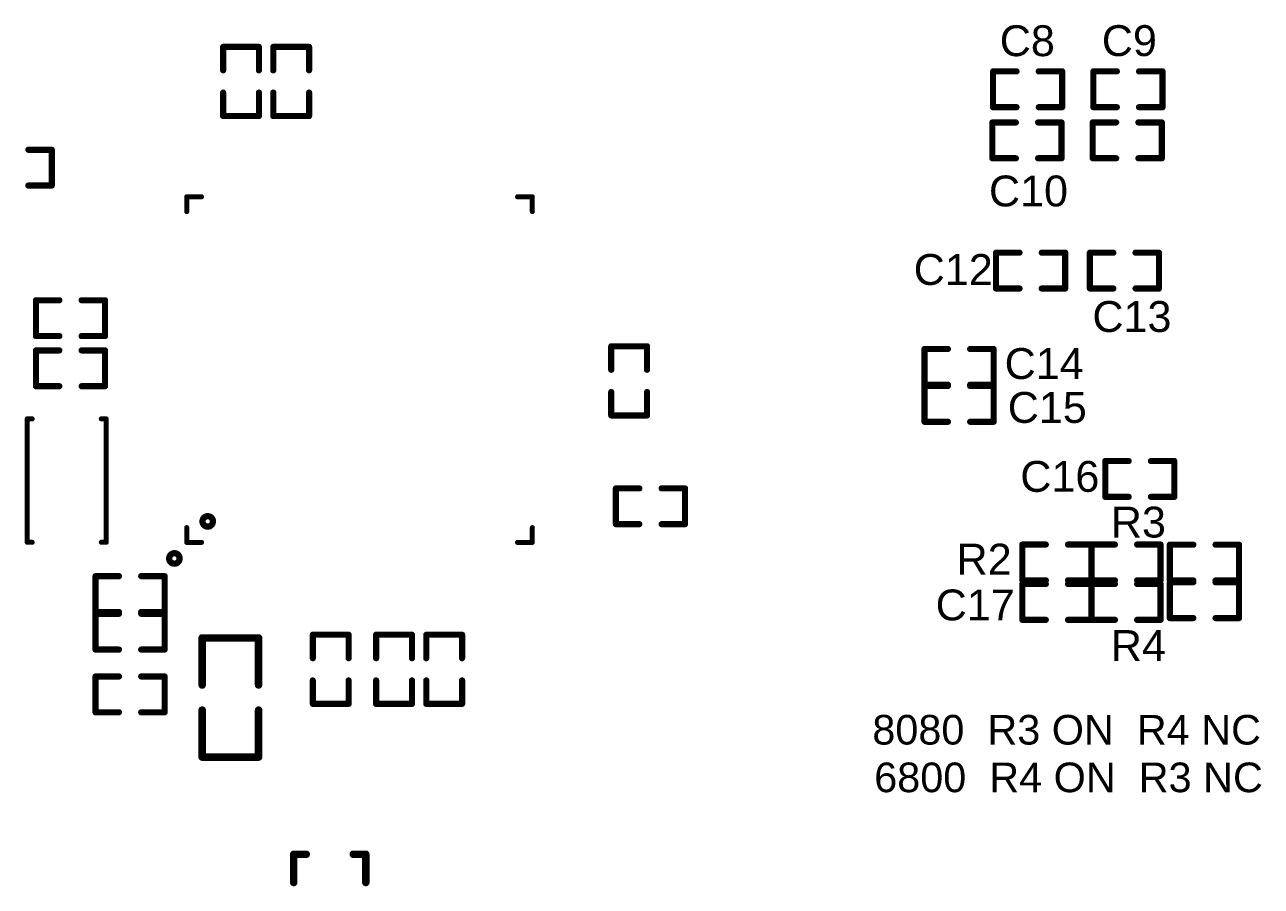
# Model space of a CAD drawing. Extents: x 183 to 535, y 17 to 466.
# Drawn here: x 274 to 324.1, y 135.7 to 170.6 of the extents above; entities that cross this region are included whole.
import ezdxf

# ---------------------------------------------------------------- set-up
doc = ezdxf.new("R2010")
doc.units = 0
doc.header["$MEASUREMENT"] = 0
doc.layers.get('0').update_dxf_attribs({"linetype": 'CONTINUOUS'})
doc.styles.get("Standard").update_dxf_attribs({"font": 'ARIAL.TTF'})

msp = doc.modelspace()

# ---------------------------------------------------------------- linework, layer by layer
at = {"color": 0, "lineweight": 0}
for points, const_width in [([(282.055, 168.743), (282.055, 169.693)], 0.25), ([(282.055, 169.693), (283.505, 169.693)], 0.25), ([(283.505, 168.743), (283.505, 169.693)], 0.25), ([(284.087, 168.743), (284.087, 169.693)], 0.25), ([(284.087, 169.693), (285.537, 169.693)], 0.25), ([(285.537, 168.743), (285.537, 169.693)], 0.25), ([(313.245, 168.701), (314.195, 168.701)], 0.25), ([(313.245, 167.251), (313.245, 168.701)], 0.25), ([(315.095, 168.701), (316.045, 168.701)], 0.25), ([(316.045, 167.251), (316.045, 168.701)], 0.25), ([(317.309, 167.251), (317.309, 168.701)], 0.25), ([(317.309, 168.701), (318.259, 168.701)], 0.25), ([(319.159, 168.701), (320.109, 168.701)], 0.25), ([(320.109, 167.251), (320.109, 168.701)], 0.25), ([(282.055, 166.893), (282.055, 167.843)], 0.25), ([(283.505, 166.893), (283.505, 167.843)], 0.25), ([(284.087, 166.893), (284.087, 167.843)], 0.25), ([(285.537, 166.893), (285.537, 167.843)], 0.25), ([(313.245, 167.251), (314.195, 167.251)], 0.25), ([(315.095, 167.251), (316.045, 167.251)], 0.25), ([(317.309, 167.251), (318.259, 167.251)], 0.25), ([(319.159, 167.251), (320.109, 167.251)], 0.25), ([(282.055, 166.893), (283.505, 166.893)], 0.25), ([(284.087, 166.893), (285.537, 166.893)], 0.25), ([(313.218, 165.183), (313.218, 166.633)], 0.25), ([(313.218, 166.633), (314.168, 166.633)], 0.25), ([(315.068, 166.633), (316.018, 166.633)], 0.25), ([(316.018, 165.183), (316.018, 166.633)], 0.25), ([(317.282, 165.183), (317.282, 166.633)], 0.25), ([(317.282, 166.633), (318.232, 166.633)], 0.25), ([(319.132, 166.633), (320.082, 166.633)], 0.25), ([(320.082, 165.183), (320.082, 166.633)], 0.25), ([(274.162, 165.526), (275.112, 165.526)], 0.25), ([(275.112, 164.076), (275.112, 165.526)], 0.25), ([(313.218, 165.183), (314.168, 165.183)], 0.25), ([(315.068, 165.183), (316.018, 165.183)], 0.25), ([(317.282, 165.183), (318.232, 165.183)], 0.25), ([(319.132, 165.183), (320.082, 165.183)], 0.25), ([(274.162, 164.076), (275.112, 164.076)], 0.25), ([(280.58, 163.622), (281.18, 163.622)], 0.203), ([(280.58, 163.022), (280.58, 163.622)], 0.203), ([(293.98, 163.622), (294.58, 163.622)], 0.203), ([(294.58, 163.022), (294.58, 163.622)], 0.203), ([(313.366, 159.907), (313.366, 161.357)], 0.25), ([(313.366, 161.357), (314.316, 161.357)], 0.25), ([(315.216, 161.357), (316.166, 161.357)], 0.25), ([(316.166, 159.907), (316.166, 161.357)], 0.25), ([(317.166, 161.357), (318.116, 161.357)], 0.25), ([(317.166, 159.907), (317.166, 161.357)], 0.25), ([(319.016, 161.357), (319.966, 161.357)], 0.25), ([(319.966, 159.907), (319.966, 161.357)], 0.25), ([(313.366, 159.907), (314.316, 159.907)], 0.25), ([(315.216, 159.907), (316.166, 159.907)], 0.25), ([(317.166, 159.907), (318.116, 159.907)], 0.25), ([(319.016, 159.907), (319.966, 159.907)], 0.25), ([(274.471, 157.98), (274.471, 159.43)], 0.25), ([(274.471, 159.43), (275.421, 159.43)], 0.25), ([(276.321, 159.43), (277.271, 159.43)], 0.25), ([(277.271, 157.98), (277.271, 159.43)], 0.25), ([(274.471, 157.98), (275.421, 157.98)], 0.25), ([(276.321, 157.98), (277.271, 157.98)], 0.25), ([(274.471, 157.398), (275.421, 157.398)], 0.25), ([(274.471, 155.948), (274.471, 157.398)], 0.25), ([(276.321, 157.398), (277.271, 157.398)], 0.25), ([(277.271, 155.948), (277.271, 157.398)], 0.25), ([(297.777, 156.615), (297.777, 157.565)], 0.25), ([(297.777, 157.565), (299.227, 157.565)], 0.25), ([(299.227, 156.615), (299.227, 157.565)], 0.25), ([(310.466, 156.007), (310.466, 157.457)], 0.25), ([(310.466, 157.457), (311.416, 157.457)], 0.25), ([(312.316, 157.457), (313.266, 157.457)], 0.25), ([(313.266, 156.007), (313.266, 157.457)], 0.25), ([(274.471, 155.948), (275.421, 155.948)], 0.25), ([(276.321, 155.948), (277.271, 155.948)], 0.25), ([(297.777, 154.765), (297.777, 155.715)], 0.25), ([(299.227, 154.765), (299.227, 155.715)], 0.25), ([(310.466, 156.007), (311.416, 156.007)], 0.25), ([(310.466, 154.507), (310.466, 155.957)], 0.25), ([(310.466, 155.957), (311.416, 155.957)], 0.25), ([(312.316, 156.007), (313.266, 156.007)], 0.25), ([(312.316, 155.957), (313.266, 155.957)], 0.25), ([(313.266, 154.507), (313.266, 155.957)], 0.25), ([(297.777, 154.765), (299.227, 154.765)], 0.25), ([(274.119, 149.626), (274.119, 154.626)], 0.203), ([(274.119, 154.626), (274.319, 154.626)], 0.203), ([(277.119, 154.626), (277.319, 154.626)], 0.203), ([(277.319, 149.626), (277.319, 154.626)], 0.203), ([(310.466, 154.507), (311.416, 154.507)], 0.25), ([(312.316, 154.507), (313.266, 154.507)], 0.25), ([(317.79, 151.467), (317.79, 152.917)], 0.25), ([(317.79, 152.917), (318.74, 152.917)], 0.25), ([(319.64, 152.917), (320.59, 152.917)], 0.25), ([(320.59, 151.467), (320.59, 152.917)], 0.25), ([(297.966, 151.81), (298.916, 151.81)], 0.25), ([(297.966, 150.36), (297.966, 151.81)], 0.25), ([(299.816, 151.81), (300.766, 151.81)], 0.25), ([(300.766, 150.36), (300.766, 151.81)], 0.25), ([(317.79, 151.467), (318.74, 151.467)], 0.25), ([(319.64, 151.467), (320.59, 151.467)], 0.25), ([(280.58, 149.622), (280.58, 150.222)], 0.203), ([(294.58, 149.622), (294.58, 150.222)], 0.203), ([(297.966, 150.36), (298.916, 150.36)], 0.25), ([(299.816, 150.36), (300.766, 150.36)], 0.25), ([(274.119, 149.626), (274.319, 149.626)], 0.203), ([(277.119, 149.626), (277.319, 149.626)], 0.203), ([(280.58, 149.622), (281.18, 149.622)], 0.203), ([(293.98, 149.622), (294.58, 149.622)], 0.203), ([(314.431, 148.085), (314.431, 149.535)], 0.25), ([(314.431, 149.535), (315.381, 149.535)], 0.25), ([(316.281, 149.535), (317.231, 149.535)], 0.25), ([(317.231, 148.085), (317.231, 149.535)], 0.25), ([(317.231, 148.085), (317.231, 149.535)], 0.25), ([(317.231, 149.535), (318.181, 149.535)], 0.25), ([(319.081, 149.535), (320.031, 149.535)], 0.25), ([(320.031, 148.085), (320.031, 149.535)], 0.25), ([(320.407, 149.529), (321.357, 149.529)], 0.25), ([(320.407, 148.079), (320.407, 149.529)], 0.25), ([(322.257, 149.529), (323.207, 149.529)], 0.25), ([(323.207, 148.079), (323.207, 149.529)], 0.25), ([(276.884, 146.804), (276.884, 148.254)], 0.25), ([(276.884, 148.254), (277.834, 148.254)], 0.25), ([(278.734, 148.254), (279.684, 148.254)], 0.25), ([(279.684, 146.804), (279.684, 148.254)], 0.25), ([(314.431, 148.085), (315.381, 148.085)], 0.25), ([(314.431, 146.485), (314.431, 147.935)], 0.25), ([(314.431, 147.935), (315.381, 147.935)], 0.25), ([(316.281, 148.085), (317.231, 148.085)], 0.25), ([(316.281, 147.935), (317.231, 147.935)], 0.25), ([(317.231, 148.085), (318.181, 148.085)], 0.25), ([(317.231, 146.485), (317.231, 147.935)], 0.25), ([(317.231, 146.485), (317.231, 147.935)], 0.25), ([(317.231, 147.935), (318.181, 147.935)], 0.25), ([(319.081, 148.085), (320.031, 148.085)], 0.25), ([(319.081, 147.935), (320.031, 147.935)], 0.25), ([(320.031, 146.485), (320.031, 147.935)], 0.25), ([(320.407, 148.079), (321.357, 148.079)], 0.25), ([(320.407, 146.555), (320.407, 148.005)], 0.25), ([(320.407, 148.005), (321.357, 148.005)], 0.25), ([(322.257, 148.079), (323.207, 148.079)], 0.25), ([(322.257, 148.005), (323.207, 148.005)], 0.25), ([(323.207, 146.555), (323.207, 148.005)], 0.25), ([(276.884, 146.804), (277.834, 146.804)], 0.25), ([(276.884, 145.28), (276.884, 146.73)], 0.25), ([(276.884, 146.73), (277.834, 146.73)], 0.25), ([(278.734, 146.804), (279.684, 146.804)], 0.25), ([(278.734, 146.73), (279.684, 146.73)], 0.25), ([(279.684, 145.28), (279.684, 146.73)], 0.25), ([(314.431, 146.485), (315.381, 146.485)], 0.25), ([(316.281, 146.485), (317.231, 146.485)], 0.25), ([(317.231, 146.485), (318.181, 146.485)], 0.25), ([(319.081, 146.485), (320.031, 146.485)], 0.25), ([(320.407, 146.555), (321.357, 146.555)], 0.25), ([(322.257, 146.555), (323.207, 146.555)], 0.25), ([(281.205, 143.846), (281.205, 145.751)], 0.305), ([(281.205, 145.751), (283.491, 145.751)], 0.305), ([(283.491, 143.846), (283.491, 145.751)], 0.305), ([(285.687, 144.931), (285.687, 145.881)], 0.25), ([(285.687, 145.881), (287.137, 145.881)], 0.25), ([(287.137, 144.931), (287.137, 145.881)], 0.25), ([(288.252, 144.931), (288.252, 145.881)], 0.25), ([(288.252, 145.881), (289.703, 145.881)], 0.25), ([(289.703, 144.931), (289.703, 145.881)], 0.25), ([(290.284, 144.931), (290.284, 145.881)], 0.25), ([(290.284, 145.881), (291.735, 145.881)], 0.25), ([(291.735, 144.931), (291.735, 145.881)], 0.25), ([(276.884, 145.28), (277.834, 145.28)], 0.25), ([(278.734, 145.28), (279.684, 145.28)], 0.25), ([(276.884, 144.19), (277.834, 144.19)], 0.25), ([(276.884, 142.74), (276.884, 144.19)], 0.25), ([(278.734, 144.19), (279.684, 144.19)], 0.25), ([(279.684, 142.74), (279.684, 144.19)], 0.25), ([(285.687, 143.081), (285.687, 144.031)], 0.25), ([(287.137, 143.081), (287.137, 144.031)], 0.25), ([(288.252, 143.081), (288.252, 144.031)], 0.25), ([(289.703, 143.081), (289.703, 144.031)], 0.25), ([(290.284, 143.081), (290.284, 144.031)], 0.25), ([(291.735, 143.081), (291.735, 144.031)], 0.25), ([(276.884, 142.74), (277.834, 142.74)], 0.25), ([(278.734, 142.74), (279.684, 142.74)], 0.25), ([(281.205, 140.925), (281.205, 142.83)], 0.305), ([(283.491, 140.925), (283.491, 142.83)], 0.305), ([(285.687, 143.081), (287.137, 143.081)], 0.25), ([(288.252, 143.081), (289.703, 143.081)], 0.25), ([(290.284, 143.081), (291.735, 143.081)], 0.25), ([(281.205, 140.925), (283.491, 140.925)], 0.305), ([(284.913, 135.845), (284.913, 136.988)], 0.305), ([(284.913, 136.988), (285.421, 136.988)], 0.305), ([(287.326, 136.988), (287.834, 136.988)], 0.305), ([(287.834, 135.845), (287.834, 136.988)], 0.305)]:
    msp.add_lwpolyline(points, dxfattribs=dict(at, const_width=const_width))
for points, const_width in [([(282.055, 169.631, 1), (282.055, 169.756, 1)], 0.125), ([(282.055, 169.631, 1), (282.055, 169.756, 1)], 0.125), ([(283.505, 169.631, 1), (283.505, 169.756, 1)], 0.125), ([(283.505, 169.631, 1), (283.505, 169.756, 1)], 0.125), ([(284.087, 169.631, 1), (284.087, 169.756, 1)], 0.125), ([(284.087, 169.631, 1), (284.087, 169.756, 1)], 0.125), ([(285.537, 169.631, 1), (285.537, 169.756, 1)], 0.125), ([(285.537, 169.631, 1), (285.537, 169.756, 1)], 0.125), ([(282.055, 168.681, 1), (282.055, 168.806, 1)], 0.125), ([(283.505, 168.681, 1), (283.505, 168.806, 1)], 0.125), ([(284.087, 168.681, 1), (284.087, 168.806, 1)], 0.125), ([(285.537, 168.681, 1), (285.537, 168.806, 1)], 0.125), ([(313.183, 168.701, 1), (313.308, 168.701, 1)], 0.125), ([(313.183, 168.701, 1), (313.308, 168.701, 1)], 0.125), ([(314.133, 168.701, 1), (314.258, 168.701, 1)], 0.125), ([(315.033, 168.701, 1), (315.158, 168.701, 1)], 0.125), ([(315.983, 168.701, 1), (316.108, 168.701, 1)], 0.125), ([(315.983, 168.701, 1), (316.108, 168.701, 1)], 0.125), ([(317.247, 168.701, 1), (317.372, 168.701, 1)], 0.125), ([(317.247, 168.701, 1), (317.372, 168.701, 1)], 0.125), ([(318.197, 168.701, 1), (318.322, 168.701, 1)], 0.125), ([(319.097, 168.701, 1), (319.222, 168.701, 1)], 0.125), ([(320.047, 168.701, 1), (320.172, 168.701, 1)], 0.125), ([(320.047, 168.701, 1), (320.172, 168.701, 1)], 0.125), ([(282.055, 167.781, 1), (282.055, 167.906, 1)], 0.125), ([(283.505, 167.781, 1), (283.505, 167.906, 1)], 0.125), ([(284.087, 167.781, 1), (284.087, 167.906, 1)], 0.125), ([(285.537, 167.781, 1), (285.537, 167.906, 1)], 0.125), ([(313.183, 167.251, 1), (313.308, 167.251, 1)], 0.125), ([(313.183, 167.251, 1), (313.308, 167.251, 1)], 0.125), ([(314.133, 167.251, 1), (314.258, 167.251, 1)], 0.125), ([(315.033, 167.251, 1), (315.158, 167.251, 1)], 0.125), ([(315.983, 167.251, 1), (316.108, 167.251, 1)], 0.125), ([(315.983, 167.251, 1), (316.108, 167.251, 1)], 0.125), ([(317.247, 167.251, 1), (317.372, 167.251, 1)], 0.125), ([(317.247, 167.251, 1), (317.372, 167.251, 1)], 0.125), ([(318.197, 167.251, 1), (318.322, 167.251, 1)], 0.125), ([(319.097, 167.251, 1), (319.222, 167.251, 1)], 0.125), ([(320.047, 167.251, 1), (320.172, 167.251, 1)], 0.125), ([(320.047, 167.251, 1), (320.172, 167.251, 1)], 0.125), ([(282.055, 166.831, 1), (282.055, 166.956, 1)], 0.125), ([(282.055, 166.831, 1), (282.055, 166.956, 1)], 0.125), ([(283.505, 166.831, 1), (283.505, 166.956, 1)], 0.125), ([(283.505, 166.831, 1), (283.505, 166.956, 1)], 0.125), ([(284.087, 166.831, 1), (284.087, 166.956, 1)], 0.125), ([(284.087, 166.831, 1), (284.087, 166.956, 1)], 0.125), ([(285.537, 166.831, 1), (285.537, 166.956, 1)], 0.125), ([(285.537, 166.831, 1), (285.537, 166.956, 1)], 0.125), ([(313.281, 166.633, 1), (313.156, 166.633, 1)], 0.125), ([(313.281, 166.633, 1), (313.156, 166.633, 1)], 0.125), ([(314.231, 166.633, 1), (314.106, 166.633, 1)], 0.125), ([(315.131, 166.633, 1), (315.006, 166.633, 1)], 0.125), ([(316.081, 166.633, 1), (315.956, 166.633, 1)], 0.125), ([(316.081, 166.633, 1), (315.956, 166.633, 1)], 0.125), ([(317.345, 166.633, 1), (317.22, 166.633, 1)], 0.125), ([(317.345, 166.633, 1), (317.22, 166.633, 1)], 0.125), ([(318.295, 166.633, 1), (318.17, 166.633, 1)], 0.125), ([(319.195, 166.633, 1), (319.07, 166.633, 1)], 0.125), ([(320.145, 166.633, 1), (320.02, 166.633, 1)], 0.125), ([(320.145, 166.633, 1), (320.02, 166.633, 1)], 0.125), ([(274.1, 165.526, 1), (274.225, 165.526, 1)], 0.125), ([(275.05, 165.526, 1), (275.175, 165.526, 1)], 0.125), ([(275.05, 165.526, 1), (275.175, 165.526, 1)], 0.125), ([(313.281, 165.183, 1), (313.156, 165.183, 1)], 0.125), ([(313.281, 165.183, 1), (313.156, 165.183, 1)], 0.125), ([(314.231, 165.183, 1), (314.106, 165.183, 1)], 0.125), ([(315.131, 165.183, 1), (315.006, 165.183, 1)], 0.125), ([(316.081, 165.183, 1), (315.956, 165.183, 1)], 0.125), ([(316.081, 165.183, 1), (315.956, 165.183, 1)], 0.125), ([(317.345, 165.183, 1), (317.22, 165.183, 1)], 0.125), ([(317.345, 165.183, 1), (317.22, 165.183, 1)], 0.125), ([(318.295, 165.183, 1), (318.17, 165.183, 1)], 0.125), ([(319.195, 165.183, 1), (319.07, 165.183, 1)], 0.125), ([(320.145, 165.183, 1), (320.02, 165.183, 1)], 0.125), ([(320.145, 165.183, 1), (320.02, 165.183, 1)], 0.125), ([(274.1, 164.076, 1), (274.225, 164.076, 1)], 0.125), ([(275.05, 164.076, 1), (275.175, 164.076, 1)], 0.125), ([(275.05, 164.076, 1), (275.175, 164.076, 1)], 0.125), ([(280.58, 163.571, 1), (280.58, 163.673, 1)], 0.102), ([(280.58, 163.571, 1), (280.58, 163.673, 1)], 0.102), ([(281.18, 163.571, 1), (281.18, 163.673, 1)], 0.102), ([(293.98, 163.571, 1), (293.98, 163.673, 1)], 0.102), ([(294.58, 163.571, 1), (294.58, 163.673, 1)], 0.102), ([(294.58, 163.571, 1), (294.58, 163.673, 1)], 0.102), ([(280.58, 162.971, 1), (280.58, 163.073, 1)], 0.102), ([(294.58, 162.971, 1), (294.58, 163.073, 1)], 0.102), ([(313.429, 161.357, 1), (313.304, 161.357, 1)], 0.125), ([(313.429, 161.357, 1), (313.304, 161.357, 1)], 0.125), ([(314.379, 161.357, 1), (314.254, 161.357, 1)], 0.125), ([(315.279, 161.357, 1), (315.154, 161.357, 1)], 0.125), ([(316.229, 161.357, 1), (316.104, 161.357, 1)], 0.125), ([(316.229, 161.357, 1), (316.104, 161.357, 1)], 0.125), ([(317.229, 161.357, 1), (317.104, 161.357, 1)], 0.125), ([(317.229, 161.357, 1), (317.104, 161.357, 1)], 0.125), ([(318.179, 161.357, 1), (318.054, 161.357, 1)], 0.125), ([(319.079, 161.357, 1), (318.954, 161.357, 1)], 0.125), ([(320.029, 161.357, 1), (319.904, 161.357, 1)], 0.125), ([(320.029, 161.357, 1), (319.904, 161.357, 1)], 0.125), ([(313.429, 159.907, 1), (313.304, 159.907, 1)], 0.125), ([(313.429, 159.907, 1), (313.304, 159.907, 1)], 0.125), ([(314.379, 159.907, 1), (314.254, 159.907, 1)], 0.125), ([(315.279, 159.907, 1), (315.154, 159.907, 1)], 0.125), ([(316.229, 159.907, 1), (316.104, 159.907, 1)], 0.125), ([(316.229, 159.907, 1), (316.104, 159.907, 1)], 0.125), ([(317.229, 159.907, 1), (317.104, 159.907, 1)], 0.125), ([(317.229, 159.907, 1), (317.104, 159.907, 1)], 0.125), ([(318.179, 159.907, 1), (318.054, 159.907, 1)], 0.125), ([(319.079, 159.907, 1), (318.954, 159.907, 1)], 0.125), ([(320.029, 159.907, 1), (319.904, 159.907, 1)], 0.125), ([(320.029, 159.907, 1), (319.904, 159.907, 1)], 0.125), ([(274.409, 159.43, 1), (274.534, 159.43, 1)], 0.125), ([(274.409, 159.43, 1), (274.534, 159.43, 1)], 0.125), ([(275.359, 159.43, 1), (275.484, 159.43, 1)], 0.125), ([(276.259, 159.43, 1), (276.384, 159.43, 1)], 0.125), ([(277.209, 159.43, 1), (277.334, 159.43, 1)], 0.125), ([(277.209, 159.43, 1), (277.334, 159.43, 1)], 0.125), ([(274.409, 157.98, 1), (274.534, 157.98, 1)], 0.125), ([(274.409, 157.98, 1), (274.534, 157.98, 1)], 0.125), ([(275.359, 157.98, 1), (275.484, 157.98, 1)], 0.125), ([(276.259, 157.98, 1), (276.384, 157.98, 1)], 0.125), ([(277.209, 157.98, 1), (277.334, 157.98, 1)], 0.125), ([(277.209, 157.98, 1), (277.334, 157.98, 1)], 0.125), ([(274.409, 157.398, 1), (274.534, 157.398, 1)], 0.125), ([(274.409, 157.398, 1), (274.534, 157.398, 1)], 0.125), ([(275.359, 157.398, 1), (275.484, 157.398, 1)], 0.125), ([(276.259, 157.398, 1), (276.384, 157.398, 1)], 0.125), ([(277.209, 157.398, 1), (277.334, 157.398, 1)], 0.125), ([(277.209, 157.398, 1), (277.334, 157.398, 1)], 0.125), ([(297.777, 157.627, 1), (297.777, 157.502, 1)], 0.125), ([(297.777, 157.627, 1), (297.777, 157.502, 1)], 0.125), ([(299.227, 157.627, 1), (299.227, 157.502, 1)], 0.125), ([(299.227, 157.627, 1), (299.227, 157.502, 1)], 0.125), ([(310.529, 157.457, 1), (310.404, 157.457, 1)], 0.125), ([(310.529, 157.457, 1), (310.404, 157.457, 1)], 0.125), ([(311.479, 157.457, 1), (311.354, 157.457, 1)], 0.125), ([(312.379, 157.457, 1), (312.254, 157.457, 1)], 0.125), ([(313.329, 157.457, 1), (313.204, 157.457, 1)], 0.125), ([(313.329, 157.457, 1), (313.204, 157.457, 1)], 0.125), ([(297.777, 156.677, 1), (297.777, 156.552, 1)], 0.125), ([(299.227, 156.677, 1), (299.227, 156.552, 1)], 0.125), ([(274.409, 155.948, 1), (274.534, 155.948, 1)], 0.125), ([(274.409, 155.948, 1), (274.534, 155.948, 1)], 0.125), ([(275.359, 155.948, 1), (275.484, 155.948, 1)], 0.125), ([(276.259, 155.948, 1), (276.384, 155.948, 1)], 0.125), ([(277.209, 155.948, 1), (277.334, 155.948, 1)], 0.125), ([(277.209, 155.948, 1), (277.334, 155.948, 1)], 0.125), ([(297.777, 155.777, 1), (297.777, 155.652, 1)], 0.125), ([(299.227, 155.777, 1), (299.227, 155.652, 1)], 0.125), ([(310.529, 156.007, 1), (310.404, 156.007, 1)], 0.125), ([(310.529, 156.007, 1), (310.404, 156.007, 1)], 0.125), ([(310.529, 155.957, 1), (310.404, 155.957, 1)], 0.125), ([(310.529, 155.957, 1), (310.404, 155.957, 1)], 0.125), ([(311.479, 156.007, 1), (311.354, 156.007, 1)], 0.125), ([(311.479, 155.957, 1), (311.354, 155.957, 1)], 0.125), ([(312.379, 156.007, 1), (312.254, 156.007, 1)], 0.125), ([(312.379, 155.957, 1), (312.254, 155.957, 1)], 0.125), ([(313.329, 156.007, 1), (313.204, 156.007, 1)], 0.125), ([(313.329, 156.007, 1), (313.204, 156.007, 1)], 0.125), ([(313.329, 155.957, 1), (313.204, 155.957, 1)], 0.125), ([(313.329, 155.957, 1), (313.204, 155.957, 1)], 0.125), ([(297.777, 154.827, 1), (297.777, 154.702, 1)], 0.125), ([(297.777, 154.827, 1), (297.777, 154.702, 1)], 0.125), ([(299.227, 154.827, 1), (299.227, 154.702, 1)], 0.125), ([(299.227, 154.827, 1), (299.227, 154.702, 1)], 0.125), ([(274.119, 154.575, 1), (274.119, 154.677, 1)], 0.102), ([(274.119, 154.575, 1), (274.119, 154.677, 1)], 0.102), ([(274.319, 154.575, 1), (274.319, 154.677, 1)], 0.102), ([(277.119, 154.575, 1), (277.119, 154.677, 1)], 0.102), ([(277.319, 154.575, 1), (277.319, 154.677, 1)], 0.102), ([(277.319, 154.575, 1), (277.319, 154.677, 1)], 0.102), ([(310.529, 154.507, 1), (310.404, 154.507, 1)], 0.125), ([(310.529, 154.507, 1), (310.404, 154.507, 1)], 0.125), ([(311.479, 154.507, 1), (311.354, 154.507, 1)], 0.125), ([(312.379, 154.507, 1), (312.254, 154.507, 1)], 0.125), ([(313.329, 154.507, 1), (313.204, 154.507, 1)], 0.125), ([(313.329, 154.507, 1), (313.204, 154.507, 1)], 0.125), ([(317.853, 152.917, 1), (317.728, 152.917, 1)], 0.125), ([(317.853, 152.917, 1), (317.728, 152.917, 1)], 0.125), ([(318.803, 152.917, 1), (318.678, 152.917, 1)], 0.125), ([(319.703, 152.917, 1), (319.578, 152.917, 1)], 0.125), ([(320.653, 152.917, 1), (320.528, 152.917, 1)], 0.125), ([(320.653, 152.917, 1), (320.528, 152.917, 1)], 0.125), ([(297.904, 151.81, 1), (298.029, 151.81, 1)], 0.125), ([(297.904, 151.81, 1), (298.029, 151.81, 1)], 0.125), ([(298.854, 151.81, 1), (298.979, 151.81, 1)], 0.125), ([(299.754, 151.81, 1), (299.879, 151.81, 1)], 0.125), ([(300.704, 151.81, 1), (300.829, 151.81, 1)], 0.125), ([(300.704, 151.81, 1), (300.829, 151.81, 1)], 0.125), ([(317.853, 151.467, 1), (317.728, 151.467, 1)], 0.125), ([(317.853, 151.467, 1), (317.728, 151.467, 1)], 0.125), ([(318.803, 151.467, 1), (318.678, 151.467, 1)], 0.125), ([(319.703, 151.467, 1), (319.578, 151.467, 1)], 0.125), ([(320.653, 151.467, 1), (320.528, 151.467, 1)], 0.125), ([(320.653, 151.467, 1), (320.528, 151.467, 1)], 0.125), ([(281.43, 150.684, 1), (281.43, 150.26, 1)], 0.254), ([(281.43, 150.62, 1), (281.43, 150.747, 1)], 0.127), ([(280.58, 150.171, 1), (280.58, 150.273, 1)], 0.102), ([(281.43, 150.196, 1), (281.43, 150.323, 1)], 0.127), ([(294.58, 150.171, 1), (294.58, 150.273, 1)], 0.102), ([(297.904, 150.36, 1), (298.029, 150.36, 1)], 0.125), ([(297.904, 150.36, 1), (298.029, 150.36, 1)], 0.125), ([(298.854, 150.36, 1), (298.979, 150.36, 1)], 0.125), ([(299.754, 150.36, 1), (299.879, 150.36, 1)], 0.125), ([(300.704, 150.36, 1), (300.829, 150.36, 1)], 0.125), ([(300.704, 150.36, 1), (300.829, 150.36, 1)], 0.125), ([(274.119, 149.575, 1), (274.119, 149.677, 1)], 0.102), ([(274.119, 149.575, 1), (274.119, 149.677, 1)], 0.102), ([(274.319, 149.575, 1), (274.319, 149.677, 1)], 0.102), ([(277.119, 149.575, 1), (277.119, 149.677, 1)], 0.102), ([(277.319, 149.575, 1), (277.319, 149.677, 1)], 0.102), ([(277.319, 149.575, 1), (277.319, 149.677, 1)], 0.102), ([(280.08, 149.184, 1), (280.08, 148.76, 1)], 0.254), ([(280.08, 149.12, 1), (280.08, 149.247, 1)], 0.127), ([(280.58, 149.571, 1), (280.58, 149.673, 1)], 0.102), ([(280.58, 149.571, 1), (280.58, 149.673, 1)], 0.102), ([(281.18, 149.571, 1), (281.18, 149.673, 1)], 0.102), ([(293.98, 149.571, 1), (293.98, 149.673, 1)], 0.102), ([(294.58, 149.571, 1), (294.58, 149.673, 1)], 0.102), ([(294.58, 149.571, 1), (294.58, 149.673, 1)], 0.102), ([(314.494, 149.535, 1), (314.369, 149.535, 1)], 0.125), ([(314.494, 149.535, 1), (314.369, 149.535, 1)], 0.125), ([(315.444, 149.535, 1), (315.319, 149.535, 1)], 0.125), ([(316.344, 149.535, 1), (316.219, 149.535, 1)], 0.125), ([(317.294, 149.535, 1), (317.169, 149.535, 1)], 0.125), ([(317.294, 149.535, 1), (317.169, 149.535, 1)], 0.125), ([(317.294, 149.535, 1), (317.169, 149.535, 1)], 0.125), ([(317.294, 149.535, 1), (317.169, 149.535, 1)], 0.125), ([(318.244, 149.535, 1), (318.119, 149.535, 1)], 0.125), ([(319.144, 149.535, 1), (319.019, 149.535, 1)], 0.125), ([(320.094, 149.535, 1), (319.969, 149.535, 1)], 0.125), ([(320.094, 149.535, 1), (319.969, 149.535, 1)], 0.125), ([(320.345, 149.529, 1), (320.47, 149.529, 1)], 0.125), ([(320.345, 149.529, 1), (320.47, 149.529, 1)], 0.125), ([(321.295, 149.529, 1), (321.42, 149.529, 1)], 0.125), ([(322.195, 149.529, 1), (322.32, 149.529, 1)], 0.125), ([(323.145, 149.529, 1), (323.27, 149.529, 1)], 0.125), ([(323.145, 149.529, 1), (323.27, 149.529, 1)], 0.125), ([(280.08, 148.696, 1), (280.08, 148.823, 1)], 0.127), ([(276.822, 148.254, 1), (276.947, 148.254, 1)], 0.125), ([(276.822, 148.254, 1), (276.947, 148.254, 1)], 0.125), ([(277.772, 148.254, 1), (277.897, 148.254, 1)], 0.125), ([(278.672, 148.254, 1), (278.797, 148.254, 1)], 0.125), ([(279.622, 148.254, 1), (279.747, 148.254, 1)], 0.125), ([(279.622, 148.254, 1), (279.747, 148.254, 1)], 0.125), ([(314.494, 148.085, 1), (314.369, 148.085, 1)], 0.125), ([(314.494, 148.085, 1), (314.369, 148.085, 1)], 0.125), ([(314.494, 147.935, 1), (314.369, 147.935, 1)], 0.125), ([(314.494, 147.935, 1), (314.369, 147.935, 1)], 0.125), ([(315.444, 148.085, 1), (315.319, 148.085, 1)], 0.125), ([(315.444, 147.935, 1), (315.319, 147.935, 1)], 0.125), ([(316.344, 148.085, 1), (316.219, 148.085, 1)], 0.125), ([(316.344, 147.935, 1), (316.219, 147.935, 1)], 0.125), ([(317.294, 148.085, 1), (317.169, 148.085, 1)], 0.125), ([(317.294, 148.085, 1), (317.169, 148.085, 1)], 0.125), ([(317.294, 148.085, 1), (317.169, 148.085, 1)], 0.125), ([(317.294, 148.085, 1), (317.169, 148.085, 1)], 0.125), ([(317.294, 147.935, 1), (317.169, 147.935, 1)], 0.125), ([(317.294, 147.935, 1), (317.169, 147.935, 1)], 0.125), ([(317.294, 147.935, 1), (317.169, 147.935, 1)], 0.125), ([(317.294, 147.935, 1), (317.169, 147.935, 1)], 0.125), ([(318.244, 148.085, 1), (318.119, 148.085, 1)], 0.125), ([(318.244, 147.935, 1), (318.119, 147.935, 1)], 0.125), ([(319.144, 148.085, 1), (319.019, 148.085, 1)], 0.125), ([(319.144, 147.935, 1), (319.019, 147.935, 1)], 0.125), ([(320.094, 148.085, 1), (319.969, 148.085, 1)], 0.125), ([(320.094, 148.085, 1), (319.969, 148.085, 1)], 0.125), ([(320.094, 147.935, 1), (319.969, 147.935, 1)], 0.125), ([(320.094, 147.935, 1), (319.969, 147.935, 1)], 0.125), ([(320.345, 148.079, 1), (320.47, 148.079, 1)], 0.125), ([(320.345, 148.079, 1), (320.47, 148.079, 1)], 0.125), ([(320.345, 148.005, 1), (320.47, 148.005, 1)], 0.125), ([(320.345, 148.005, 1), (320.47, 148.005, 1)], 0.125), ([(321.295, 148.079, 1), (321.42, 148.079, 1)], 0.125), ([(321.295, 148.005, 1), (321.42, 148.005, 1)], 0.125), ([(322.195, 148.079, 1), (322.32, 148.079, 1)], 0.125), ([(322.195, 148.005, 1), (322.32, 148.005, 1)], 0.125), ([(323.145, 148.079, 1), (323.27, 148.079, 1)], 0.125), ([(323.145, 148.079, 1), (323.27, 148.079, 1)], 0.125), ([(323.145, 148.005, 1), (323.27, 148.005, 1)], 0.125), ([(323.145, 148.005, 1), (323.27, 148.005, 1)], 0.125), ([(276.822, 146.804, 1), (276.947, 146.804, 1)], 0.125), ([(276.822, 146.804, 1), (276.947, 146.804, 1)], 0.125), ([(276.822, 146.73, 1), (276.947, 146.73, 1)], 0.125), ([(276.822, 146.73, 1), (276.947, 146.73, 1)], 0.125), ([(277.772, 146.804, 1), (277.897, 146.804, 1)], 0.125), ([(277.772, 146.73, 1), (277.897, 146.73, 1)], 0.125), ([(278.672, 146.804, 1), (278.797, 146.804, 1)], 0.125), ([(278.672, 146.73, 1), (278.797, 146.73, 1)], 0.125), ([(279.622, 146.804, 1), (279.747, 146.804, 1)], 0.125), ([(279.622, 146.804, 1), (279.747, 146.804, 1)], 0.125), ([(279.622, 146.73, 1), (279.747, 146.73, 1)], 0.125), ([(279.622, 146.73, 1), (279.747, 146.73, 1)], 0.125), ([(314.494, 146.485, 1), (314.369, 146.485, 1)], 0.125), ([(314.494, 146.485, 1), (314.369, 146.485, 1)], 0.125), ([(315.444, 146.485, 1), (315.319, 146.485, 1)], 0.125), ([(316.344, 146.485, 1), (316.219, 146.485, 1)], 0.125), ([(317.294, 146.485, 1), (317.169, 146.485, 1)], 0.125), ([(317.294, 146.485, 1), (317.169, 146.485, 1)], 0.125), ([(317.294, 146.485, 1), (317.169, 146.485, 1)], 0.125), ([(317.294, 146.485, 1), (317.169, 146.485, 1)], 0.125), ([(318.244, 146.485, 1), (318.119, 146.485, 1)], 0.125), ([(319.144, 146.485, 1), (319.019, 146.485, 1)], 0.125), ([(320.094, 146.485, 1), (319.969, 146.485, 1)], 0.125), ([(320.094, 146.485, 1), (319.969, 146.485, 1)], 0.125), ([(320.345, 146.555, 1), (320.47, 146.555, 1)], 0.125), ([(320.345, 146.555, 1), (320.47, 146.555, 1)], 0.125), ([(321.295, 146.555, 1), (321.42, 146.555, 1)], 0.125), ([(322.195, 146.555, 1), (322.32, 146.555, 1)], 0.125), ([(323.145, 146.555, 1), (323.27, 146.555, 1)], 0.125), ([(323.145, 146.555, 1), (323.27, 146.555, 1)], 0.125), ([(281.205, 145.827, 1), (281.205, 145.674, 1)], 0.152), ([(281.205, 145.827, 1), (281.205, 145.674, 1)], 0.152), ([(283.491, 145.827, 1), (283.491, 145.674, 1)], 0.152), ([(283.491, 145.827, 1), (283.491, 145.674, 1)], 0.152), ([(285.687, 145.943, 1), (285.687, 145.818, 1)], 0.125), ([(285.687, 145.943, 1), (285.687, 145.818, 1)], 0.125), ([(287.137, 145.943, 1), (287.137, 145.818, 1)], 0.125), ([(287.137, 145.943, 1), (287.137, 145.818, 1)], 0.125), ([(288.252, 145.943, 1), (288.252, 145.818, 1)], 0.125), ([(288.252, 145.943, 1), (288.252, 145.818, 1)], 0.125), ([(289.703, 145.943, 1), (289.703, 145.818, 1)], 0.125), ([(289.703, 145.943, 1), (289.703, 145.818, 1)], 0.125), ([(290.284, 145.943, 1), (290.284, 145.818, 1)], 0.125), ([(290.284, 145.943, 1), (290.284, 145.818, 1)], 0.125), ([(291.735, 145.943, 1), (291.735, 145.818, 1)], 0.125), ([(291.735, 145.943, 1), (291.735, 145.818, 1)], 0.125), ([(276.822, 145.28, 1), (276.947, 145.28, 1)], 0.125), ([(276.822, 145.28, 1), (276.947, 145.28, 1)], 0.125), ([(277.772, 145.28, 1), (277.897, 145.28, 1)], 0.125), ([(278.672, 145.28, 1), (278.797, 145.28, 1)], 0.125), ([(279.622, 145.28, 1), (279.747, 145.28, 1)], 0.125), ([(279.622, 145.28, 1), (279.747, 145.28, 1)], 0.125), ([(285.687, 144.993, 1), (285.687, 144.868, 1)], 0.125), ([(287.137, 144.993, 1), (287.137, 144.868, 1)], 0.125), ([(288.252, 144.993, 1), (288.252, 144.868, 1)], 0.125), ([(289.703, 144.993, 1), (289.703, 144.868, 1)], 0.125), ([(290.284, 144.993, 1), (290.284, 144.868, 1)], 0.125), ([(291.735, 144.993, 1), (291.735, 144.868, 1)], 0.125), ([(276.822, 144.19, 1), (276.947, 144.19, 1)], 0.125), ([(276.822, 144.19, 1), (276.947, 144.19, 1)], 0.125), ([(277.772, 144.19, 1), (277.897, 144.19, 1)], 0.125), ([(278.672, 144.19, 1), (278.797, 144.19, 1)], 0.125), ([(279.622, 144.19, 1), (279.747, 144.19, 1)], 0.125), ([(279.622, 144.19, 1), (279.747, 144.19, 1)], 0.125), ([(281.205, 143.922, 1), (281.205, 143.769, 1)], 0.152), ([(283.491, 143.922, 1), (283.491, 143.769, 1)], 0.152), ([(285.687, 144.093, 1), (285.687, 143.968, 1)], 0.125), ([(287.137, 144.093, 1), (287.137, 143.968, 1)], 0.125), ([(288.252, 144.093, 1), (288.252, 143.968, 1)], 0.125), ([(289.703, 144.093, 1), (289.703, 143.968, 1)], 0.125), ([(290.284, 144.093, 1), (290.284, 143.968, 1)], 0.125), ([(291.735, 144.093, 1), (291.735, 143.968, 1)], 0.125), ([(276.822, 142.74, 1), (276.947, 142.74, 1)], 0.125), ([(276.822, 142.74, 1), (276.947, 142.74, 1)], 0.125), ([(277.772, 142.74, 1), (277.897, 142.74, 1)], 0.125), ([(278.672, 142.74, 1), (278.797, 142.74, 1)], 0.125), ([(279.622, 142.74, 1), (279.747, 142.74, 1)], 0.125), ([(279.622, 142.74, 1), (279.747, 142.74, 1)], 0.125), ([(281.205, 142.906, 1), (281.205, 142.753, 1)], 0.152), ([(283.491, 142.906, 1), (283.491, 142.753, 1)], 0.152), ([(285.687, 143.143, 1), (285.687, 143.018, 1)], 0.125), ([(285.687, 143.143, 1), (285.687, 143.018, 1)], 0.125), ([(287.137, 143.143, 1), (287.137, 143.018, 1)], 0.125), ([(287.137, 143.143, 1), (287.137, 143.018, 1)], 0.125), ([(288.252, 143.143, 1), (288.252, 143.018, 1)], 0.125), ([(288.252, 143.143, 1), (288.252, 143.018, 1)], 0.125), ([(289.703, 143.143, 1), (289.703, 143.018, 1)], 0.125), ([(289.703, 143.143, 1), (289.703, 143.018, 1)], 0.125), ([(290.284, 143.143, 1), (290.284, 143.018, 1)], 0.125), ([(290.284, 143.143, 1), (290.284, 143.018, 1)], 0.125), ([(291.735, 143.143, 1), (291.735, 143.018, 1)], 0.125), ([(291.735, 143.143, 1), (291.735, 143.018, 1)], 0.125), ([(281.205, 141.001, 1), (281.205, 140.848, 1)], 0.152), ([(281.205, 141.001, 1), (281.205, 140.848, 1)], 0.152), ([(283.491, 141.001, 1), (283.491, 140.848, 1)], 0.152), ([(283.491, 141.001, 1), (283.491, 140.848, 1)], 0.152), ([(284.99, 136.988, 1), (284.837, 136.988, 1)], 0.152), ([(284.99, 136.988, 1), (284.837, 136.988, 1)], 0.152), ([(285.498, 136.988, 1), (285.345, 136.988, 1)], 0.152), ([(287.403, 136.988, 1), (287.25, 136.988, 1)], 0.152), ([(287.911, 136.988, 1), (287.758, 136.988, 1)], 0.152), ([(287.911, 136.988, 1), (287.758, 136.988, 1)], 0.152), ([(284.99, 135.845, 1), (284.837, 135.845, 1)], 0.152), ([(287.911, 135.845, 1), (287.758, 135.845, 1)], 0.152)]:
    msp.add_lwpolyline(points, format="xyb", close=True, dxfattribs=dict(at, const_width=const_width))

# ---------------------------------------------------------------- texts
for s, p in [('C8', (313.516, 169.319)), ('C9', (317.65, 169.323)), ('C10', (313.078, 163.232)), ('C12', (310.03, 160.052)), ('C13', (317.269, 158.147)), ('C14', (313.713, 156.242)), ('C15', (313.84, 154.464)), ('R3', (318.016, 149.819)), ('R2', (311.766, 148.319))]:
    msp.add_text(s, height=1.25, dxfattribs=at).set_placement(p)
for s, height, p in [('C16', 1.25, (314.348, 151.67)), ('C17', 1.25, (310.919, 146.463)), ('R4', 1.25, (318.016, 144.819)), ('8080  R3 ON  R4 NC', 1.2, (308.354, 141.433)), ('6800  R4 ON  R3 NC', 1.2, (308.43, 139.503))]:
    msp.add_text(s, height=height, rotation=360, dxfattribs=at).set_placement(p)

doc.saveas('drawing.dxf')
